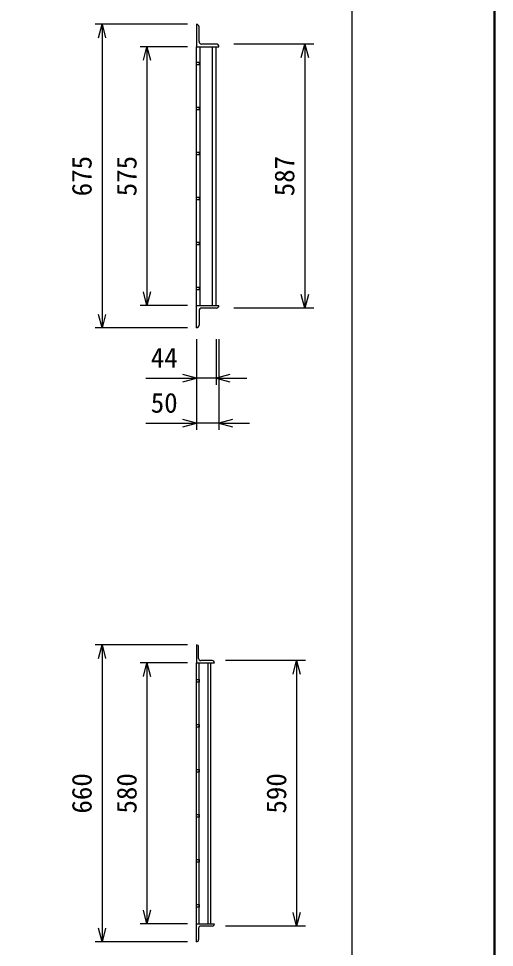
# Model space of a CAD drawing. Units: millimetres, scale not verified. Extents: x -25200 to 25200, y -8910 to 8910.
# Drawn here: x -1659 to -600, y -5598 to -3532 of the extents above; entities that cross this region are included whole.
import ezdxf
from ezdxf.enums import TextEntityAlignment as Align

# ---------------------------------------------------------------- set-up
doc = ezdxf.new("R2010")
doc.units = ezdxf.units.MM
doc.header["$LTSCALE"] = 30
for name, color, linetype, lineweight in [('0-0_DIM', 7, 'Continuous', 25), ('0-2_HATCH', 6, 'Continuous', 25), ('0-6_TXT', 7, 'Continuous', 25), ('0-7_WAKU', 3, 'Continuous', 25)]:
    doc.layers.add(name, color=color, linetype=linetype, lineweight=lineweight)
doc.styles.add('ＭＳ ゴシック', font='')
doc.styles.get('ＭＳ ゴシック').set_extended_font_data('MS Gothic')

msp = doc.modelspace()

# ---------------------------------------------------------------- linework, layer by layer
at = {"layer": '0-0_DIM'}
for p, q in [((-1283.18, -3545.01), (-1488.18, -3545.01)), ((-1473.18, -3545.01), (-1473.18, -4220.01)), ((-1002.1, -3589.01), (-1180.18, -3589.01)), ((-1022.1, -3589.01), (-1022.1, -4176.01)), ((-1283.18, -3595.01), (-1388.18, -3595.01)), ((-1373.18, -3595.01), (-1373.18, -4170.01)), ((-1283.18, -4170.01), (-1388.18, -4170.01)), ((-1002.1, -4176.01), (-1180.18, -4176.01)), ((-1283.18, -4220.01), (-1488.18, -4220.01)), ((-1263.18, -4245.23), (-1263.18, -4446.82)), ((-1219.18, -4245.23), (-1219.18, -4346.82)), ((-1213.18, -4245.23), (-1213.18, -4446.82)), ((-1375.79, -4331.82), (-1263.18, -4331.82)), ((-1219.18, -4331.82), (-1263.18, -4331.82)), ((-1219.18, -4331.82), (-1150.71, -4331.82)), ((-1375.79, -4431.82), (-1263.18, -4431.82)), ((-1213.18, -4431.82), (-1263.18, -4431.82)), ((-1213.18, -4431.82), (-1144.71, -4431.82)), ((-1283.18, -4924.92), (-1488.18, -4924.92)), ((-1473.18, -4924.92), (-1473.18, -5584.92)), ((-1283.18, -4964.92), (-1388.18, -4964.92)), ((-1373.18, -4964.92), (-1373.18, -5544.92)), ((-1020.1, -4959.92), (-1198.18, -4959.92)), ((-1040.1, -4959.92), (-1040.1, -5549.92)), ((-1283.18, -5544.92), (-1388.18, -5544.92)), ((-1020.1, -5549.92), (-1198.18, -5549.92)), ((-1283.18, -5584.92), (-1488.18, -5584.92))]:
    msp.add_line(p, q, dxfattribs=at)
for points in [[(-1481.22, -3575.01), (-1473.18, -3545.01), (-1465.14, -3575.01)], [(-1030.14, -3619.01), (-1022.1, -3589.01), (-1014.07, -3619.01)], [(-1381.22, -3625.01), (-1373.18, -3595.01), (-1365.14, -3625.01)], [(-1365.14, -4140.01), (-1373.18, -4170.01), (-1381.22, -4140.01)], [(-1014.07, -4146.01), (-1022.1, -4176.01), (-1030.14, -4146.01)], [(-1465.14, -4190.01), (-1473.18, -4220.01), (-1481.22, -4190.01)], [(-1293.18, -4339.85), (-1263.18, -4331.82), (-1293.18, -4323.78)], [(-1189.18, -4323.78), (-1219.18, -4331.82), (-1189.18, -4339.85)], [(-1293.18, -4439.85), (-1263.18, -4431.82), (-1293.18, -4423.78)], [(-1183.18, -4423.78), (-1213.18, -4431.82), (-1183.18, -4439.85)], [(-1481.22, -4954.92), (-1473.18, -4924.92), (-1465.14, -4954.92)], [(-1381.22, -4994.92), (-1373.18, -4964.92), (-1365.14, -4994.92)], [(-1048.14, -4989.92), (-1040.1, -4959.92), (-1032.07, -4989.92)], [(-1365.14, -5514.92), (-1373.18, -5544.92), (-1381.22, -5514.92)], [(-1032.07, -5519.92), (-1040.1, -5549.92), (-1048.14, -5519.92)], [(-1465.14, -5554.92), (-1473.18, -5584.92), (-1481.22, -5554.92)]]:
    msp.add_lwpolyline(points, dxfattribs=at)
at = {"layer": '0-2_HATCH'}
for p, q in [((-1263.18, -3545.01), (-1263.18, -3595.01)), ((-1257.18, -3583.01), (-1257.18, -3551.01)), ((-1219.18, -3589.01), (-1251.18, -3589.01)), ((-1263.18, -4170.01), (-1263.18, -3595.01)), ((-1263.18, -3595.01), (-1213.18, -3595.01)), ((-1255.18, -4170.01), (-1255.18, -3595.01)), ((-1227.18, -4170.01), (-1227.18, -3595.01)), ((-1219.18, -4170.01), (-1219.18, -3595.01)), ((-1263.18, -4170.01), (-1213.18, -4170.01)), ((-1263.18, -4220.01), (-1263.18, -4170.01)), ((-1257.18, -4182.01), (-1257.18, -4214.01)), ((-1219.18, -4176.01), (-1251.18, -4176.01)), ((-1263.18, -4924.92), (-1263.18, -4964.92)), ((-1258.18, -4954.92), (-1258.18, -4929.92)), ((-1263.18, -5544.92), (-1263.18, -4964.92)), ((-1263.18, -4964.92), (-1223.18, -4964.92)), ((-1257.18, -5544.92), (-1257.18, -4964.92)), ((-1228.18, -4959.92), (-1253.18, -4959.92)), ((-1237.18, -5544.92), (-1237.18, -4964.92)), ((-1231.18, -5544.92), (-1231.18, -4964.92)), ((-1263.18, -5544.92), (-1223.18, -5544.92)), ((-1263.18, -5584.92), (-1263.18, -5544.92)), ((-1258.18, -5554.92), (-1258.18, -5579.92)), ((-1228.18, -5549.92), (-1253.18, -5549.92))]:
    msp.add_line(p, q, dxfattribs=at)
for points in [[(-1263.18, -3635.51), (-1263.18, -3629.51), (-1257.18, -3629.51), (-1257.18, -3635.51)], [(-1263.18, -3735.51), (-1263.18, -3729.51), (-1257.18, -3729.51), (-1257.18, -3735.51)], [(-1263.18, -3835.51), (-1263.18, -3829.51), (-1257.18, -3829.51), (-1257.18, -3835.51)], [(-1263.18, -3935.51), (-1263.18, -3929.51), (-1257.18, -3929.51), (-1257.18, -3935.51)], [(-1263.18, -4035.51), (-1263.18, -4029.51), (-1257.18, -4029.51), (-1257.18, -4035.51)], [(-1263.18, -4135.51), (-1263.18, -4129.51), (-1257.18, -4129.51), (-1257.18, -4135.51)], [(-1263.18, -5007.92), (-1263.18, -5001.92), (-1257.18, -5001.92), (-1257.18, -5007.92)], [(-1263.18, -5107.92), (-1263.18, -5101.92), (-1257.18, -5101.92), (-1257.18, -5107.92)], [(-1263.18, -5207.92), (-1263.18, -5201.92), (-1257.18, -5201.92), (-1257.18, -5207.92)], [(-1263.18, -5307.92), (-1263.18, -5301.92), (-1257.18, -5301.92), (-1257.18, -5307.92)], [(-1263.18, -5407.92), (-1263.18, -5401.92), (-1257.18, -5401.92), (-1257.18, -5407.92)], [(-1263.18, -5507.92), (-1263.18, -5501.92), (-1257.18, -5501.92), (-1257.18, -5507.92)]]:
    msp.add_lwpolyline(points, close=True, dxfattribs=at)
for centre, radius, start, end in [((-1263.18, -3551.01), 6, 0, 90), ((-1251.18, -3583.01), 6, 180, 270), ((-1219.18, -3595.01), 6, 0, 90), ((-1219.18, -4170.01), 6, 270, 0), ((-1251.18, -4182.01), 6, 90, 180), ((-1263.18, -4214.01), 6, 270, 0), ((-1263.18, -4929.92), 5, 0, 90), ((-1253.18, -4954.92), 5, 180, 270), ((-1228.18, -4964.92), 5, 0, 90), ((-1253.18, -5554.92), 5, 90, 180), ((-1228.18, -5544.92), 5, 270, 0), ((-1263.18, -5579.92), 5, 270, 0)]:
    msp.add_arc(centre, radius, start, end, dxfattribs=at)
at = {"layer": '0-6_TXT'}
msp.add_lwpolyline([(-3016.68, -7188.51), (-916.68, -7188.51), (-916.68, -1778.68), (-3016.68, -1778.68)], close=True, dxfattribs=at)
at = {"layer": '0-7_WAKU', "lineweight": 50}
msp.add_lwpolyline([(-24600, -8310), (-600, -8310), (-600, 8310), (-24600, 8310)], close=True, dxfattribs=at)

# ---------------------------------------------------------------- texts
at = {"layer": '0-0_DIM', "style": 'ＭＳ ゴシック'}
for s, p in [('587', (-1032.1, -3927.51)), ('675', (-1483.18, -3927.51)), ('575', (-1383.18, -3927.51)), ('660', (-1483.18, -5299.92)), ('580', (-1383.18, -5299.92)), ('590', (-1050.1, -5299.92))]:
    msp.add_text(s, height=43.99, rotation=90, dxfattribs=at).set_placement(p, align=Align.BOTTOM_LEFT)
for s, p in [('44', (-1364.81, -4321.82)), ('50', (-1364.81, -4421.82))]:
    msp.add_text(s, height=43.99, dxfattribs=at).set_placement(p, align=Align.BOTTOM_LEFT)

doc.saveas('drawing.dxf')
